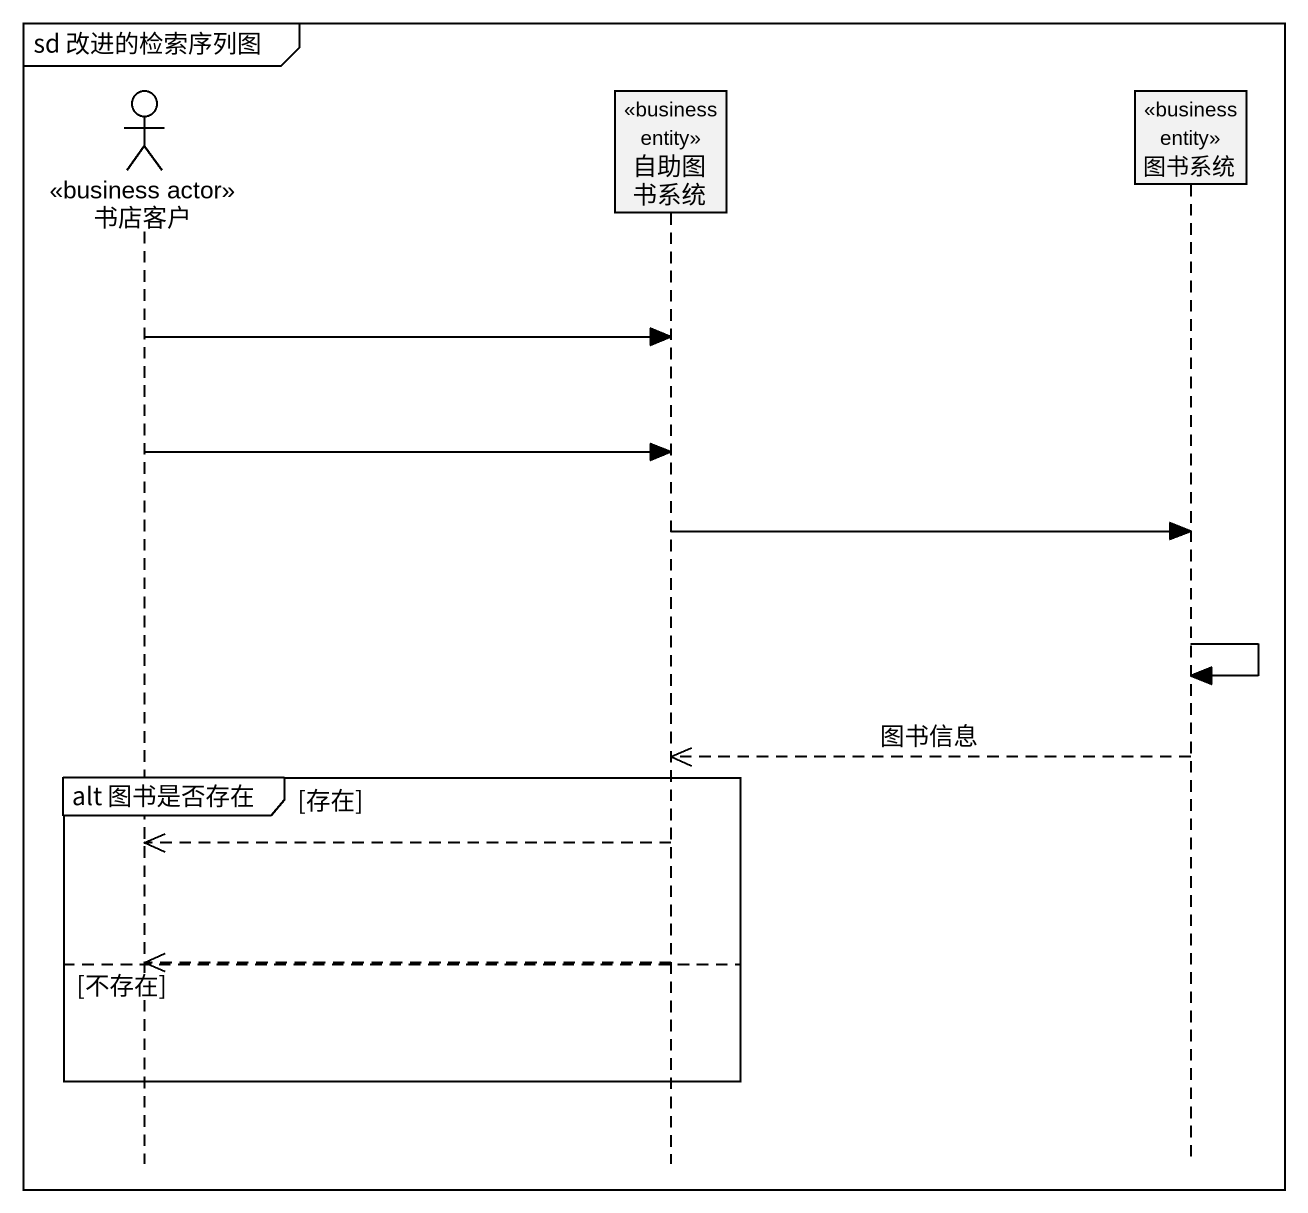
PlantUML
@startuml
mainframe sd 改进的检索序列图
hide footbox
actor 书店客户 <<business actor>>
participant 自助图书系统 <<business entity>>
participant 图书系统 <<business entity>>

书店客户 -> 自助图书系统
书店客户 -> 自助图书系统
自助图书系统 -> 图书系统
图书系统 -> 图书系统
图书系统 -->> 自助图书系统 : 图书信息
group alt 图书是否存在 [存在]
  自助图书系统 -->> 书店客户
  自助图书系统 -->> 书店客户
else 不存在
end
@enduml
